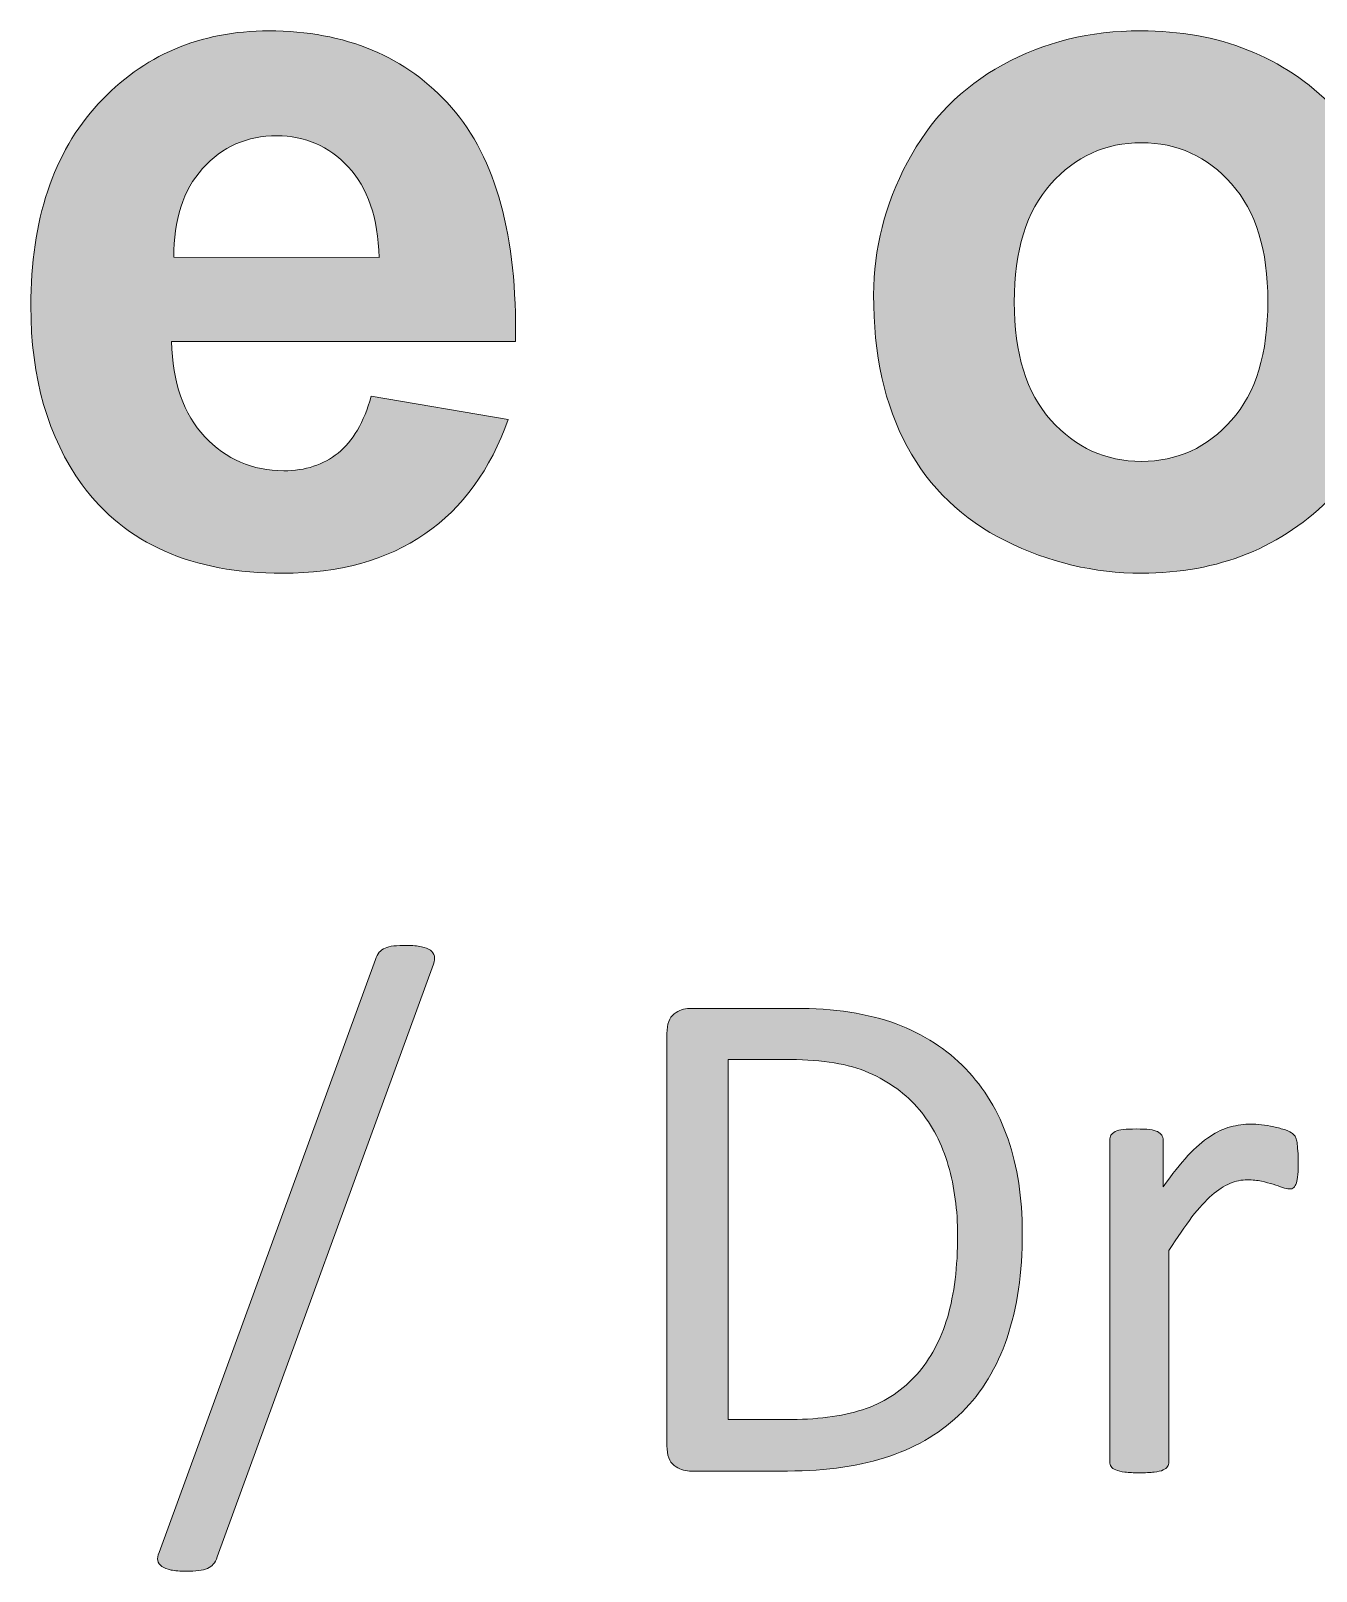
# Model space of a CAD drawing. Header units: inches. Extents: x 247 to 2765, y -1897 to -1110.
# Drawn here: x 703.53 to 710.46, y -1879.56 to -1871.26 of the extents above; entities that cross this region are included whole.
import ezdxf

# ---------------------------------------------------------------- set-up
doc = ezdxf.new("R2010")
doc.units = ezdxf.units.IN
doc.header["$MEASUREMENT"] = 0
doc.layers.add('Layer 1', color=7, linetype='Continuous')

# ---------------------------------------------------------------- blocks, each defined once
blk = doc.blocks.new('block 48')
at = {"layer": 'Layer 1', "true_color": 0x010202}
h = blk.add_hatch(color=98, dxfattribs=at)
h.dxf.hatch_style = 2
edge = h.paths.add_edge_path()
edge.add_spline(control_points=[(704.5339, -1879.4873), (704.5277, -1879.5039), (704.5222, -1879.517), (704.5126, -1879.5273), (704.505, -1879.5359), (704.4939, -1879.5438), (704.4809, -1879.5494), (704.4678, -1879.5559), (704.4526, -1879.5583), (704.4333, -1879.5611), (704.4147, -1879.5638), (704.392, -1879.5645), (704.3651, -1879.5645), (704.3334, -1879.5645), (704.3065, -1879.5624), (704.2852, -1879.5583), (704.2631, -1879.5535), (704.248, -1879.5473), (704.2349, -1879.539), (704.2245, -1879.5308), (704.2156, -1879.5187), (704.2135, -1879.507), (704.2108, -1879.4956), (704.2135, -1879.4818), (704.2208, -1879.4639), (704.2208, -1879.4639), (705.3873, -1876.2669), (705.3873, -1876.2669), (705.3921, -1876.2503), (705.3983, -1876.2372), (705.4072, -1876.2276), (705.4162, -1876.219), (705.4269, -1876.2104), (705.4389, -1876.2052), (705.4507, -1876.1987), (705.4658, -1876.1956), (705.4861, -1876.1935), (705.5058, -1876.1921), (705.5285, -1876.1907), (705.5554, -1876.1907), (705.5881, -1876.1907), (705.6139, -1876.1928), (705.635, -1876.1976), (705.656, -1876.2031), (705.6718, -1876.208), (705.6835, -1876.2169), (705.6942, -1876.2242), (705.7021, -1876.2352), (705.7049, -1876.2476), (705.708, -1876.26), (705.7056, -1876.2741), (705.6994, -1876.2917), (705.6994, -1876.2917), (704.5339, -1879.4873), (704.5339, -1879.4873)], knot_values=[0, 0, 0, 0, 1, 1, 1, 2, 2, 2, 3, 3, 3, 4, 4, 4, 5, 5, 5, 6, 6, 6, 7, 7, 7, 8, 8, 8, 9, 9, 9, 10, 10, 10, 11, 11, 11, 12, 12, 12, 13, 13, 13, 14, 14, 14, 15, 15, 15, 16, 16, 16, 17, 17, 17, 18, 18, 18, 18], degree=3, periodic=1)
h = blk.add_hatch(color=98, dxfattribs=at)
h.dxf.hatch_style = 2
edge = h.paths.add_edge_path()
edge.add_spline(control_points=[(708.8751, -1877.74), (708.8751, -1877.9557), (708.8475, -1878.1444), (708.7931, -1878.306), (708.7387, -1878.4676), (708.6567, -1878.6009), (708.5505, -1878.7063), (708.4444, -1878.8125), (708.3142, -1878.8907), (708.1606, -1878.9441), (708.0062, -1878.9971), (707.8229, -1879.0243), (707.6093, -1879.0243), (707.6093, -1879.0243), (707.0809, -1879.0243), (707.0809, -1879.0243), (707.0512, -1879.0243), (707.0237, -1879.0147), (706.9982, -1878.994), (706.9713, -1878.9737), (706.9586, -1878.9396), (706.9586, -1878.8882), (706.9586, -1878.8882), (706.9586, -1876.6648), (706.9586, -1876.6648), (706.9586, -1876.6145), (706.9713, -1876.5793), (706.9982, -1876.56), (707.0237, -1876.5397), (707.0512, -1876.5297), (707.0809, -1876.5297), (707.0809, -1876.5297), (707.6466, -1876.5297), (707.6466, -1876.5297), (707.8615, -1876.5297), (708.0452, -1876.558), (708.1943, -1876.6134), (708.3432, -1876.6686), (708.4679, -1876.7502), (708.5692, -1876.8549), (708.6704, -1876.9597), (708.7469, -1877.0865), (708.7986, -1877.2353), (708.8496, -1877.3841), (708.8751, -1877.5512), (708.8751, -1877.74)], knot_values=[0, 0, 0, 0, 1, 1, 1, 2, 2, 2, 3, 3, 3, 4, 4, 4, 5, 5, 5, 6, 6, 6, 7, 7, 7, 8, 8, 8, 9, 9, 9, 10, 10, 10, 11, 11, 11, 12, 12, 12, 13, 13, 13, 14, 14, 14, 15, 15, 15, 15], degree=3, periodic=1)
edge = h.paths.add_edge_path()
edge.add_spline(control_points=[(708.5264, -1877.7531), (708.5264, -1877.6187), (708.5092, -1877.4926), (708.4761, -1877.3769), (708.4424, -1877.2611), (708.39, -1877.1609), (708.3197, -1877.0758), (708.2481, -1876.991), (708.1578, -1876.9249), (708.0483, -1876.877), (707.938, -1876.8288), (707.7981, -1876.806), (707.6259, -1876.806), (707.6259, -1876.806), (707.289, -1876.806), (707.289, -1876.806), (707.289, -1876.806), (707.289, -1878.7463), (707.289, -1878.7463), (707.289, -1878.7463), (707.6307, -1878.7463), (707.6307, -1878.7463), (707.7899, -1878.7463), (707.9242, -1878.7256), (708.0338, -1878.687), (708.1433, -1878.6474), (708.2336, -1878.5861), (708.3066, -1878.5031), (708.3804, -1878.4218), (708.4341, -1878.3177), (708.4727, -1878.1937), (708.5078, -1878.0704), (708.5264, -1877.9236), (708.5264, -1877.7531)], knot_values=[0, 0, 0, 0, 1, 1, 1, 2, 2, 2, 3, 3, 3, 4, 4, 4, 5, 5, 5, 6, 6, 6, 7, 7, 7, 8, 8, 8, 9, 9, 9, 10, 10, 10, 11, 11, 11, 11], degree=3, periodic=1)
h = blk.add_hatch(color=98, dxfattribs=at)
h.dxf.hatch_style = 2
edge = h.paths.add_edge_path()
edge.add_spline(control_points=[(710.3634, -1877.3545), (710.3634, -1877.3827), (710.3627, -1877.4058), (710.3606, -1877.4261), (710.3592, -1877.4454), (710.3565, -1877.4606), (710.3534, -1877.4709), (710.3489, -1877.482), (710.3454, -1877.4902), (710.3389, -1877.4964), (710.3324, -1877.5019), (710.3255, -1877.5037), (710.3151, -1877.5037), (710.3048, -1877.5037), (710.2927, -1877.5009), (710.2779, -1877.4964), (710.2635, -1877.4892), (710.2469, -1877.4847), (710.2276, -1877.4775), (710.2083, -1877.472), (710.1883, -1877.4675), (710.1649, -1877.4616), (710.1422, -1877.4568), (710.1163, -1877.4544), (710.0898, -1877.4544), (710.0567, -1877.4544), (710.0251, -1877.4606), (709.9947, -1877.4737), (709.9637, -1877.4868), (709.9307, -1877.5074), (709.8972, -1877.5371), (709.8635, -1877.5667), (709.8287, -1877.606), (709.7901, -1877.6542), (709.7536, -1877.7049), (709.7109, -1877.7641), (709.6661, -1877.8351), (709.6661, -1877.8351), (709.6661, -1878.9744), (709.6661, -1878.9744), (709.6661, -1878.9847), (709.663, -1878.994), (709.6585, -1879.0006), (709.6537, -1879.0071), (709.6451, -1879.0136), (709.6344, -1879.0185), (709.6227, -1879.025), (709.6068, -1879.0274), (709.5858, -1879.0302), (709.5648, -1879.0329), (709.5386, -1879.0343), (709.5062, -1879.0343), (709.4752, -1879.0343), (709.4497, -1879.0329), (709.4284, -1879.0302), (709.407, -1879.0281), (709.3915, -1879.0229), (709.3788, -1879.0185), (709.3667, -1879.0136), (709.3581, -1879.0074), (709.3539, -1879.0006), (709.3491, -1878.993), (709.3471, -1878.9847), (709.3471, -1878.9744), (709.3471, -1878.9744), (709.3471, -1877.2401), (709.3471, -1877.2401), (709.3471, -1877.2301), (709.3484, -1877.2208), (709.3529, -1877.2139), (709.3574, -1877.2074), (709.3643, -1877.2012), (709.376, -1877.1946), (709.387, -1877.1891), (709.4015, -1877.185), (709.4201, -1877.1829), (709.4384, -1877.1809), (709.4614, -1877.1802), (709.4911, -1877.1802), (709.5193, -1877.1802), (709.5424, -1877.1809), (709.5613, -1877.1829), (709.5799, -1877.1853), (709.5944, -1877.1902), (709.6047, -1877.1946), (709.6141, -1877.2019), (709.6227, -1877.207), (709.6268, -1877.2139), (709.6313, -1877.2215), (709.6344, -1877.2301), (709.6344, -1877.2401), (709.6344, -1877.2401), (709.6344, -1877.4923), (709.6344, -1877.4923), (709.6826, -1877.4244), (709.7274, -1877.3676), (709.768, -1877.3235), (709.8101, -1877.2801), (709.849, -1877.2449), (709.8872, -1877.2208), (709.9238, -1877.1953), (709.9617, -1877.1781), (709.9975, -1877.1685), (710.0344, -1877.1605), (710.0712, -1877.154), (710.1081, -1877.154), (710.1253, -1877.154), (710.1443, -1877.1554), (710.1646, -1877.1585), (710.1866, -1877.1598), (710.208, -1877.164), (710.2311, -1877.1678), (710.2535, -1877.1743), (710.2752, -1877.1788), (710.2941, -1877.185), (710.3127, -1877.1922), (710.3258, -1877.1981), (710.3327, -1877.2053), (710.3403, -1877.2115), (710.3458, -1877.2177), (710.3479, -1877.2239), (710.351, -1877.2294), (710.3541, -1877.237), (710.3554, -1877.2463), (710.3568, -1877.2542), (710.3589, -1877.2684), (710.3596, -1877.2846), (710.3603, -1877.3007), (710.3634, -1877.3255), (710.3634, -1877.3545)], knot_values=[0, 0, 0, 0, 1, 1, 1, 2, 2, 2, 3, 3, 3, 4, 4, 4, 5, 5, 5, 6, 6, 6, 7, 7, 7, 8, 8, 8, 9, 9, 9, 10, 10, 10, 11, 11, 11, 12, 12, 12, 13, 13, 13, 14, 14, 14, 15, 15, 15, 16, 16, 16, 17, 17, 17, 18, 18, 18, 19, 19, 19, 20, 20, 20, 21, 21, 21, 22, 22, 22, 23, 23, 23, 24, 24, 24, 25, 25, 25, 26, 26, 26, 27, 27, 27, 28, 28, 28, 29, 29, 29, 30, 30, 30, 31, 31, 31, 32, 32, 32, 33, 33, 33, 34, 34, 34, 35, 35, 35, 36, 36, 36, 37, 37, 37, 38, 38, 38, 39, 39, 39, 40, 40, 40, 41, 41, 41, 42, 42, 42, 43, 43, 43, 43], degree=3, periodic=1)
at = {"layer": 'Layer 1', "lineweight": 0}
for points, knots in [([(704.5339, -1879.4873), (704.5277, -1879.5039), (704.5222, -1879.517), (704.5126, -1879.5273), (704.505, -1879.5359), (704.4939, -1879.5438), (704.4809, -1879.5494), (704.4678, -1879.5559), (704.4526, -1879.5583), (704.4333, -1879.5611), (704.4147, -1879.5638), (704.392, -1879.5645), (704.3651, -1879.5645), (704.3334, -1879.5645), (704.3065, -1879.5624), (704.2852, -1879.5583), (704.2631, -1879.5535), (704.248, -1879.5473), (704.2349, -1879.539), (704.2245, -1879.5308), (704.2156, -1879.5187), (704.2135, -1879.507), (704.2108, -1879.4956), (704.2135, -1879.4818), (704.2208, -1879.4639), (704.2208, -1879.4639), (705.3873, -1876.2669), (705.3873, -1876.2669), (705.3921, -1876.2503), (705.3983, -1876.2372), (705.4072, -1876.2276), (705.4162, -1876.219), (705.4269, -1876.2104), (705.4389, -1876.2052), (705.4507, -1876.1987), (705.4658, -1876.1956), (705.4861, -1876.1935), (705.5058, -1876.1921), (705.5285, -1876.1907), (705.5554, -1876.1907), (705.5881, -1876.1907), (705.6139, -1876.1928), (705.635, -1876.1976), (705.656, -1876.2031), (705.6718, -1876.208), (705.6835, -1876.2169), (705.6942, -1876.2242), (705.7021, -1876.2352), (705.7049, -1876.2476), (705.708, -1876.26), (705.7056, -1876.2741), (705.6994, -1876.2917), (705.6994, -1876.2917), (704.5339, -1879.4873), (704.5339, -1879.4873)], [0, 0, 0, 0, 1, 1, 1, 2, 2, 2, 3, 3, 3, 4, 4, 4, 5, 5, 5, 6, 6, 6, 7, 7, 7, 8, 8, 8, 9, 9, 9, 10, 10, 10, 11, 11, 11, 12, 12, 12, 13, 13, 13, 14, 14, 14, 15, 15, 15, 16, 16, 16, 17, 17, 17, 18, 18, 18, 18]), ([(708.8751, -1877.74), (708.8751, -1877.9557), (708.8475, -1878.1444), (708.7931, -1878.306), (708.7387, -1878.4676), (708.6567, -1878.6009), (708.5505, -1878.7063), (708.4444, -1878.8125), (708.3142, -1878.8907), (708.1606, -1878.9441), (708.0062, -1878.9971), (707.8229, -1879.0243), (707.6093, -1879.0243), (707.6093, -1879.0243), (707.0809, -1879.0243), (707.0809, -1879.0243), (707.0512, -1879.0243), (707.0237, -1879.0147), (706.9982, -1878.994), (706.9713, -1878.9737), (706.9586, -1878.9396), (706.9586, -1878.8882), (706.9586, -1878.8882), (706.9586, -1876.6648), (706.9586, -1876.6648), (706.9586, -1876.6145), (706.9713, -1876.5793), (706.9982, -1876.56), (707.0237, -1876.5397), (707.0512, -1876.5297), (707.0809, -1876.5297), (707.0809, -1876.5297), (707.6466, -1876.5297), (707.6466, -1876.5297), (707.8615, -1876.5297), (708.0452, -1876.558), (708.1943, -1876.6134), (708.3432, -1876.6686), (708.4679, -1876.7502), (708.5692, -1876.8549), (708.6704, -1876.9597), (708.7469, -1877.0865), (708.7986, -1877.2353), (708.8496, -1877.3841), (708.8751, -1877.5512), (708.8751, -1877.74)], [0, 0, 0, 0, 1, 1, 1, 2, 2, 2, 3, 3, 3, 4, 4, 4, 5, 5, 5, 6, 6, 6, 7, 7, 7, 8, 8, 8, 9, 9, 9, 10, 10, 10, 11, 11, 11, 12, 12, 12, 13, 13, 13, 14, 14, 14, 15, 15, 15, 15]), ([(708.5264, -1877.7531), (708.5264, -1877.6187), (708.5092, -1877.4926), (708.4761, -1877.3769), (708.4424, -1877.2611), (708.39, -1877.1609), (708.3197, -1877.0758), (708.2481, -1876.991), (708.1578, -1876.9249), (708.0483, -1876.877), (707.938, -1876.8288), (707.7981, -1876.806), (707.6259, -1876.806), (707.6259, -1876.806), (707.289, -1876.806), (707.289, -1876.806), (707.289, -1876.806), (707.289, -1878.7463), (707.289, -1878.7463), (707.289, -1878.7463), (707.6307, -1878.7463), (707.6307, -1878.7463), (707.7899, -1878.7463), (707.9242, -1878.7256), (708.0338, -1878.687), (708.1433, -1878.6474), (708.2336, -1878.5861), (708.3066, -1878.5031), (708.3804, -1878.4218), (708.4341, -1878.3177), (708.4727, -1878.1937), (708.5078, -1878.0704), (708.5264, -1877.9236), (708.5264, -1877.7531)], [0, 0, 0, 0, 1, 1, 1, 2, 2, 2, 3, 3, 3, 4, 4, 4, 5, 5, 5, 6, 6, 6, 7, 7, 7, 8, 8, 8, 9, 9, 9, 10, 10, 10, 11, 11, 11, 11]), ([(710.3634, -1877.3545), (710.3634, -1877.3827), (710.3627, -1877.4058), (710.3606, -1877.4261), (710.3592, -1877.4454), (710.3565, -1877.4606), (710.3534, -1877.4709), (710.3489, -1877.482), (710.3454, -1877.4902), (710.3389, -1877.4964), (710.3324, -1877.5019), (710.3255, -1877.5037), (710.3151, -1877.5037), (710.3048, -1877.5037), (710.2927, -1877.5009), (710.2779, -1877.4964), (710.2635, -1877.4892), (710.2469, -1877.4847), (710.2276, -1877.4775), (710.2083, -1877.472), (710.1883, -1877.4675), (710.1649, -1877.4616), (710.1422, -1877.4568), (710.1163, -1877.4544), (710.0898, -1877.4544), (710.0567, -1877.4544), (710.0251, -1877.4606), (709.9947, -1877.4737), (709.9637, -1877.4868), (709.9307, -1877.5074), (709.8972, -1877.5371), (709.8635, -1877.5667), (709.8287, -1877.606), (709.7901, -1877.6542), (709.7536, -1877.7049), (709.7109, -1877.7641), (709.6661, -1877.8351), (709.6661, -1877.8351), (709.6661, -1878.9744), (709.6661, -1878.9744), (709.6661, -1878.9847), (709.663, -1878.994), (709.6585, -1879.0006), (709.6537, -1879.0071), (709.6451, -1879.0136), (709.6344, -1879.0185), (709.6227, -1879.025), (709.6068, -1879.0274), (709.5858, -1879.0302), (709.5648, -1879.0329), (709.5386, -1879.0343), (709.5062, -1879.0343), (709.4752, -1879.0343), (709.4497, -1879.0329), (709.4284, -1879.0302), (709.407, -1879.0281), (709.3915, -1879.0229), (709.3788, -1879.0185), (709.3667, -1879.0136), (709.3581, -1879.0074), (709.3539, -1879.0006), (709.3491, -1878.993), (709.3471, -1878.9847), (709.3471, -1878.9744), (709.3471, -1878.9744), (709.3471, -1877.2401), (709.3471, -1877.2401), (709.3471, -1877.2301), (709.3484, -1877.2208), (709.3529, -1877.2139), (709.3574, -1877.2074), (709.3643, -1877.2012), (709.376, -1877.1946), (709.387, -1877.1891), (709.4015, -1877.185), (709.4201, -1877.1829), (709.4384, -1877.1809), (709.4614, -1877.1802), (709.4911, -1877.1802), (709.5193, -1877.1802), (709.5424, -1877.1809), (709.5613, -1877.1829), (709.5799, -1877.1853), (709.5944, -1877.1902), (709.6047, -1877.1946), (709.6141, -1877.2019), (709.6227, -1877.207), (709.6268, -1877.2139), (709.6313, -1877.2215), (709.6344, -1877.2301), (709.6344, -1877.2401), (709.6344, -1877.2401), (709.6344, -1877.4923), (709.6344, -1877.4923), (709.6826, -1877.4244), (709.7274, -1877.3676), (709.768, -1877.3235), (709.8101, -1877.2801), (709.849, -1877.2449), (709.8872, -1877.2208), (709.9238, -1877.1953), (709.9617, -1877.1781), (709.9975, -1877.1685), (710.0344, -1877.1605), (710.0712, -1877.154), (710.1081, -1877.154), (710.1253, -1877.154), (710.1443, -1877.1554), (710.1646, -1877.1585), (710.1866, -1877.1598), (710.208, -1877.164), (710.2311, -1877.1678), (710.2535, -1877.1743), (710.2752, -1877.1788), (710.2941, -1877.185), (710.3127, -1877.1922), (710.3258, -1877.1981), (710.3327, -1877.2053), (710.3403, -1877.2115), (710.3458, -1877.2177), (710.3479, -1877.2239), (710.351, -1877.2294), (710.3541, -1877.237), (710.3554, -1877.2463), (710.3568, -1877.2542), (710.3589, -1877.2684), (710.3596, -1877.2846), (710.3603, -1877.3007), (710.3634, -1877.3255), (710.3634, -1877.3545)], [0, 0, 0, 0, 1, 1, 1, 2, 2, 2, 3, 3, 3, 4, 4, 4, 5, 5, 5, 6, 6, 6, 7, 7, 7, 8, 8, 8, 9, 9, 9, 10, 10, 10, 11, 11, 11, 12, 12, 12, 13, 13, 13, 14, 14, 14, 15, 15, 15, 16, 16, 16, 17, 17, 17, 18, 18, 18, 19, 19, 19, 20, 20, 20, 21, 21, 21, 22, 22, 22, 23, 23, 23, 24, 24, 24, 25, 25, 25, 26, 26, 26, 27, 27, 27, 28, 28, 28, 29, 29, 29, 30, 30, 30, 31, 31, 31, 32, 32, 32, 33, 33, 33, 34, 34, 34, 35, 35, 35, 36, 36, 36, 37, 37, 37, 38, 38, 38, 39, 39, 39, 40, 40, 40, 41, 41, 41, 42, 42, 42, 43, 43, 43, 43])]:
    blk.add_open_spline(points, degree=3, knots=knots, dxfattribs=at)
blk = doc.blocks.new('block 49')
at = {"layer": 'Layer 1', "true_color": 0x010101}
h = blk.add_hatch(color=18, dxfattribs=at)
h.dxf.hatch_style = 2
edge = h.paths.add_edge_path()
edge.add_spline(control_points=[(705.3645, -1873.229), (705.3645, -1873.229), (706.1025, -1873.354), (706.1025, -1873.354), (706.0074, -1873.6245), (705.8586, -1873.8305), (705.6539, -1873.9717), (705.4493, -1874.112), (705.1933, -1874.184), (704.8857, -1874.184), (704.3989, -1874.184), (704.0395, -1874.0248), (703.8049, -1873.7068), (703.6213, -1873.4512), (703.5286, -1873.1308), (703.5286, -1872.7425), (703.5286, -1872.2795), (703.6506, -1871.9157), (703.8917, -1871.6532), (704.135, -1871.3907), (704.4423, -1871.2594), (704.8116, -1871.2594), (705.2278, -1871.2594), (705.555, -1871.3979), (705.7969, -1871.6718), (706.0374, -1871.9467), (706.1524, -1872.3687), (706.1421, -1872.9351), (706.1421, -1872.9351), (704.2872, -1872.9351), (704.2872, -1872.9351), (704.2928, -1873.1546), (704.3534, -1873.3254), (704.4664, -1873.4474), (704.5808, -1873.5697), (704.7237, -1873.6314), (704.8929, -1873.6314), (705.0093, -1873.6314), (705.1065, -1873.5986), (705.1857, -1873.5356), (705.2646, -1873.4726), (705.3246, -1873.3706), (705.3645, -1873.229)], knot_values=[0, 0, 0, 0, 1, 1, 1, 2, 2, 2, 3, 3, 3, 4, 4, 4, 5, 5, 5, 6, 6, 6, 7, 7, 7, 8, 8, 8, 9, 9, 9, 10, 10, 10, 11, 11, 11, 12, 12, 12, 13, 13, 13, 14, 14, 14, 14], degree=3, periodic=1)
edge = h.paths.add_edge_path()
edge.add_spline(control_points=[(705.4066, -1872.4807), (705.401, -1872.2675), (705.3459, -1872.1048), (705.2405, -1871.9922), (705.1351, -1871.8813), (705.0069, -1871.8248), (704.856, -1871.8248), (704.6941, -1871.8248), (704.5608, -1871.8837), (704.455, -1872.0015), (704.3496, -1872.119), (704.2986, -1872.2788), (704.3, -1872.4797), (704.3, -1872.4797), (705.4066, -1872.4807), (705.4066, -1872.4807), (705.4066, -1872.4807), (705.4066, -1872.4807), (705.4066, -1872.4807)], knot_values=[0, 0, 0, 0, 1, 1, 1, 2, 2, 2, 3, 3, 3, 4, 4, 4, 5, 5, 5, 6, 6, 6, 6], degree=3, periodic=1)
h = blk.add_hatch(color=18, dxfattribs=at)
h.dxf.hatch_style = 2
edge = h.paths.add_edge_path()
edge.add_spline(control_points=[(708.0731, -1872.6819), (708.0731, -1872.4359), (708.134, -1872.1979), (708.2556, -1871.9681), (708.3769, -1871.7386), (708.5485, -1871.5629), (708.7703, -1871.442), (708.9929, -1871.3197), (709.2409, -1871.2591), (709.5138, -1871.2591), (709.9369, -1871.2591), (710.2848, -1871.3976), (710.5542, -1871.6715), (710.8257, -1871.9464), (710.96, -1872.2947), (710.96, -1872.7133), (710.96, -1873.1367), (710.8233, -1873.4874), (710.5501, -1873.7657), (710.2779, -1874.0444), (709.9334, -1874.1836), (709.5186, -1874.1836), (709.2616, -1874.1836), (709.0177, -1874.1254), (708.7855, -1874.0096), (708.5526, -1873.8939), (708.3755, -1873.7237), (708.2543, -1873.5008), (708.1327, -1873.2772), (708.0731, -1873.0037), (708.0731, -1872.6819)], knot_values=[0, 0, 0, 0, 1, 1, 1, 2, 2, 2, 3, 3, 3, 4, 4, 4, 5, 5, 5, 6, 6, 6, 7, 7, 7, 8, 8, 8, 9, 9, 9, 10, 10, 10, 10], degree=3, periodic=1)
edge = h.paths.add_edge_path()
edge.add_spline(control_points=[(708.8317, -1872.7215), (708.8317, -1872.9992), (708.8982, -1873.2118), (709.0298, -1873.3592), (709.1621, -1873.5067), (709.324, -1873.5804), (709.5172, -1873.5804), (709.7109, -1873.5804), (709.8728, -1873.5067), (710.0037, -1873.3592), (710.1339, -1873.2118), (710.1994, -1872.9982), (710.1994, -1872.7164), (710.1994, -1872.4435), (710.1339, -1872.2316), (710.0037, -1872.0842), (709.8728, -1871.9364), (709.7109, -1871.8627), (709.5172, -1871.8627), (709.324, -1871.8627), (709.161, -1871.9364), (709.0298, -1872.0842), (708.8975, -1872.2306), (708.8317, -1872.4442), (708.8317, -1872.7215)], knot_values=[0, 0, 0, 0, 1, 1, 1, 2, 2, 2, 3, 3, 3, 4, 4, 4, 5, 5, 5, 6, 6, 6, 7, 7, 7, 8, 8, 8, 8], degree=3, periodic=1)
at = {"layer": 'Layer 1', "lineweight": 0}
for points, knots in [([(705.3645, -1873.229), (705.3645, -1873.229), (706.1025, -1873.354), (706.1025, -1873.354), (706.0074, -1873.6245), (705.8586, -1873.8305), (705.6539, -1873.9717), (705.4493, -1874.112), (705.1933, -1874.184), (704.8857, -1874.184), (704.3989, -1874.184), (704.0395, -1874.0248), (703.8049, -1873.7068), (703.6213, -1873.4512), (703.5286, -1873.1308), (703.5286, -1872.7425), (703.5286, -1872.2795), (703.6506, -1871.9157), (703.8917, -1871.6532), (704.135, -1871.3907), (704.4423, -1871.2594), (704.8116, -1871.2594), (705.2278, -1871.2594), (705.555, -1871.3979), (705.7969, -1871.6718), (706.0374, -1871.9467), (706.1524, -1872.3687), (706.1421, -1872.9351), (706.1421, -1872.9351), (704.2872, -1872.9351), (704.2872, -1872.9351), (704.2928, -1873.1546), (704.3534, -1873.3254), (704.4664, -1873.4474), (704.5808, -1873.5697), (704.7237, -1873.6314), (704.8929, -1873.6314), (705.0093, -1873.6314), (705.1065, -1873.5986), (705.1857, -1873.5356), (705.2646, -1873.4726), (705.3246, -1873.3706), (705.3645, -1873.229)], [0, 0, 0, 0, 1, 1, 1, 2, 2, 2, 3, 3, 3, 4, 4, 4, 5, 5, 5, 6, 6, 6, 7, 7, 7, 8, 8, 8, 9, 9, 9, 10, 10, 10, 11, 11, 11, 12, 12, 12, 13, 13, 13, 14, 14, 14, 14]), ([(708.0731, -1872.6819), (708.0731, -1872.4359), (708.134, -1872.1979), (708.2556, -1871.9681), (708.3769, -1871.7386), (708.5485, -1871.5629), (708.7703, -1871.442), (708.9929, -1871.3197), (709.2409, -1871.2591), (709.5138, -1871.2591), (709.9369, -1871.2591), (710.2848, -1871.3976), (710.5542, -1871.6715), (710.8257, -1871.9464), (710.96, -1872.2947), (710.96, -1872.7133), (710.96, -1873.1367), (710.8233, -1873.4874), (710.5501, -1873.7657), (710.2779, -1874.0444), (709.9334, -1874.1836), (709.5186, -1874.1836), (709.2616, -1874.1836), (709.0177, -1874.1254), (708.7855, -1874.0096), (708.5526, -1873.8939), (708.3755, -1873.7237), (708.2543, -1873.5008), (708.1327, -1873.2772), (708.0731, -1873.0037), (708.0731, -1872.6819)], [0, 0, 0, 0, 1, 1, 1, 2, 2, 2, 3, 3, 3, 4, 4, 4, 5, 5, 5, 6, 6, 6, 7, 7, 7, 8, 8, 8, 9, 9, 9, 10, 10, 10, 10]), ([(705.4066, -1872.4807), (705.401, -1872.2675), (705.3459, -1872.1048), (705.2405, -1871.9922), (705.1351, -1871.8813), (705.0069, -1871.8248), (704.856, -1871.8248), (704.6941, -1871.8248), (704.5608, -1871.8837), (704.455, -1872.0015), (704.3496, -1872.119), (704.2986, -1872.2788), (704.3, -1872.4797), (704.3, -1872.4797), (705.4066, -1872.4807), (705.4066, -1872.4807), (705.4066, -1872.4807), (705.4066, -1872.4807), (705.4066, -1872.4807)], [0, 0, 0, 0, 1, 1, 1, 2, 2, 2, 3, 3, 3, 4, 4, 4, 5, 5, 5, 6, 6, 6, 6]), ([(708.8317, -1872.7215), (708.8317, -1872.9992), (708.8982, -1873.2118), (709.0298, -1873.3592), (709.1621, -1873.5067), (709.324, -1873.5804), (709.5172, -1873.5804), (709.7109, -1873.5804), (709.8728, -1873.5067), (710.0037, -1873.3592), (710.1339, -1873.2118), (710.1994, -1872.9982), (710.1994, -1872.7164), (710.1994, -1872.4435), (710.1339, -1872.2316), (710.0037, -1872.0842), (709.8728, -1871.9364), (709.7109, -1871.8627), (709.5172, -1871.8627), (709.324, -1871.8627), (709.161, -1871.9364), (709.0298, -1872.0842), (708.8975, -1872.2306), (708.8317, -1872.4442), (708.8317, -1872.7215)], [0, 0, 0, 0, 1, 1, 1, 2, 2, 2, 3, 3, 3, 4, 4, 4, 5, 5, 5, 6, 6, 6, 7, 7, 7, 8, 8, 8, 8])]:
    blk.add_open_spline(points, degree=3, knots=knots, dxfattribs=at)
blk = doc.blocks.new('block 42')
at = {"layer": 'Layer 1'}
for name in ['block 49', 'block 48']:
    blk.add_blockref(name, (0, 0), dxfattribs=at)

msp = doc.modelspace()

# ---------------------------------------------------------------- block references
at = {"layer": 'Layer 1'}
msp.add_blockref('block 42', (0, 0), dxfattribs=at)

doc.saveas('drawing.dxf')
